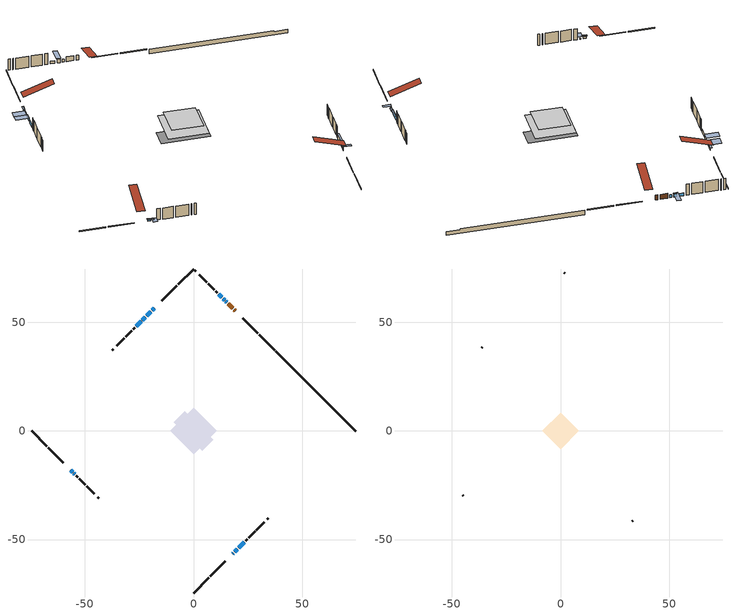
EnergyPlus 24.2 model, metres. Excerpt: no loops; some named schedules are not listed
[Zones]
conditioned space
 floor outside (Floor1 construction): -3.42,0 0,3.42 3.42,0 0,-3.42 z0.5
 floor adiabatic (AdiabaticFloorConstruction): -10.79,0 0,10.79 10.79,0 0,-10.79 z2.94
 floor foundation (Slab1 construction): -9.16,4.07 -4.07,9.16 9.16,-4.07 4.07,-9.16 z-1.45
 wall outside (RimJoist1 construction): 0,-74.62 7.03,-67.59 / -74.62,0 -67.59,-7.03 / 0,74.62 -7.03,67.59 / 37.32,37.3 30.29,44.33 z0.5:0.8
 wall outside (RimJoist2 construction): 7.69,-66.93 14.56,-60.06 / -66.93,-7.69 -60.06,-14.56 / -7.69,66.93 -14.56,60.06 / 29.63,44.99 22.76,51.86 z0.5:0.8
 wall outside (AdiabaticWallConstruction 1): 19.28,55.34 18.67,55.95 / 18.02,56.6 16.03,58.59 z0.5:2.53
 wall outside (AdiabaticWallConstruction): 18.04,-56.58 18.4,-56.21 z0.5:2.03; -56.58,-18.04 -55.71,-18.9 z0.5:1.32; -18.04,56.58 -19.01,55.61 / 19.06,-55.56 20.14,-54.48 z0.5:1.42; -19.67,54.95 -21.61,53.01 z0.5:1.01; 15.37,59.24 14.97,59.65 / 12.94,61.68 11.7,62.92 / -22.26,52.35 -23.5,51.11 / -24.16,50.46 -26.32,48.3 z0.5:1.72; -55.06,-19.56 -54.73,-19.89 z0.5:0.96; 14.31,60.3 13.59,61.03 z0.5:2.02; 20.79,-53.82 23.38,-51.24 z0.5:2.25
 wall outside (Wall1 construction): 24.04,-50.58 24.86,-49.75 / -54.08,-20.54 -53.25,-21.37 / -26.97,47.64 -27.8,46.82 / 11.04,63.58 10.21,64.41 z0.5:5.38
 wall outside (Wall2 construction): 25.52,-49.1 28.36,-46.26 / -52.59,-22.03 -49.75,-24.87 / -28.46,46.16 -31.3,43.32 / 9.55,65.06 6.71,67.9 z0.5:5.38
 wall outside (Wall3 construction): 29.02,-45.6 32.48,-42.14 / -49.1,-25.52 -45.63,-28.99 / -31.95,42.66 -35.42,39.2 / 6.06,68.56 2.59,72.02 z0.5:5.38
 wall outside (Wall5 construction): 33.95,-40.67 34.42,-40.2 / -44.16,-30.45 -43.69,-30.92 / -36.89,37.73 -37.36,37.26 / 1.13,73.49 0.66,73.96 z0.5:5.38
 wall foundation (FoundationWall1 construction): 37.98,36.64,-1.45 37.98,36.64,0.5 70.95,3.66,0.5 70.95,3.66,0.1 74.62,0,0.1 74.62,0,-1.45
 window (WindowConstruction 7): 18.04,-56.58 18.4,-56.22 z0.5:2.02
 window (WindowConstruction 4): -56.58,-18.04 -55.71,-18.9 z0.5:1.31
 window (WindowConstruction 5): -18.04,56.58 -19.01,55.61 z0.5:1.41
 window (WindowConstruction 6): 19.06,-55.56 20.14,-54.48 z0.5:1.41
 window (WindowConstruction 10): -19.67,54.95 -21.61,53.01 z0.5:1.01
 window (WindowConstruction 11): 15.37,59.24 14.97,59.65 z0.5:1.72
 window (WindowConstruction 8): -55.06,-19.56 -54.73,-19.88 z0.5:0.96
 window (WindowConstruction 9): 14.31,60.31 13.59,61.03 z0.5:2.02
 window (WindowConstruction): 12.94,61.68 11.7,62.92 z0.5:1.72
 window (WindowConstruction 1): -22.26,52.35 -23.5,51.11 z0.5:1.72
 window (WindowConstruction 2): -24.16,50.46 -26.32,48.3 z0.5:1.72
 window (WindowConstruction 3): 20.79,-53.82 23.38,-51.24 z0.5:2.25
 door (Door): 19.28,55.34 18.67,55.95 z0.5:2.53
 door (Door 1): 18.01,56.6 16.03,58.59 z0.5:2.53
 ceiling adiabatic (AdiabaticFloorConstruction): 0,-10.79 10.79,0 0,10.79 -10.79,0 z2.94
attic - vented
 floor to conditioned space (Floor2 construction Reversed): -8.45,0 0,8.45 8.45,0 0,-8.45 z5.38
 wall outside (Wall4 construction): 33.14,-41.48 33.29,-41.33 / -44.97,-29.64 -44.82,-29.8 / -36.08,38.54 -36.23,38.39 / 1.94,72.68 1.78,72.83 z0.5:5.38
 roof outside (Roof1 construction): 17.38,-57.23,5.38 9.16,-49.01,9.26 6.99,-51.17,9.26 15.22,-59.4,5.38; -57.23,-17.38,5.38 -49.01,-9.16,9.26 -51.17,-6.99,9.26 -59.4,-15.22,5.38; -17.38,57.23,5.38 -9.16,49.01,9.26 -6.99,51.17,9.26 -15.22,59.4,5.38; 19.94,54.68,5.38 11.71,46.45,9.26 13.88,44.29,9.26 22.1,52.51,5.38
shading: 18.61,-56 17.83,-56.79 19.99,-58.94 20.77,-58.16 z2.32; -55.5,-19.12 -56.79,-17.83 -57.22,-18.26 -55.93,-19.55 z1.61; -19.22,55.39 -17.83,56.79 -18.26,57.22 -19.65,55.83 z1.71; 20.35,-54.27 18.85,-55.77 19.28,-56.2 20.78,-54.7 z1.71; -21.82,52.8 -19.46,55.16 -22.91,58.61 -25.27,56.25 z1.31; -54.3,-20.32 -55.49,-19.13 -57.21,-20.86 -56.03,-22.04 z1.57; 13.38,61.24 14.52,60.09 18.08,63.65 16.94,64.79 z2.32; -23.71,50.9 -22.05,52.56 -25.61,56.12 -27.27,54.46 z2.02; 23.59,-51.03 20.58,-54.04 21.01,-54.47 24.02,-51.46 z2.55
[Building]
Building 1: Terrain=Suburbs
[Site:Location]
Summerland CS_BC: Latitude {deg}=49.56; Longitude {deg}=-119.65; Time Zone {hr}=-8; Elevation {m}=454; Keep Site Location Information=Yes
[Site:GroundTemperature:Shallow]
5.06956, 3.19416, 3.04397, 3.93394, 7.50669, 11.0628, 14.1458, 16.0987, 16.2646, 14.6762, 11.6719, 8.22487
[Site:WaterMainsTemperature]
Calculation Method=Schedule; Temperature Schedule=mains temperature schedule
[Material] Roughness=Rough; Thermal Absorptance=0.9
Name | Thickness {m} | Conductivity {W/m-K} | Density {kg/m3} | Specific Heat {J/kg-K} | Solar Absorptance | Visible Absorptance
asphalt or fiberglass shingles | 0.00635 | 0.162714 | 1121.4 | 1465.45 | 0.4 | 0.4
ceiling loosefill ins | 0.0846667 | 0.0480833 | 16.02 | 1046.75 | 0.7 | 0.7
ceiling stud and cavity | 0.1397 | 0.102239 | 65.682 | 1177.47 | 0.7 | 0.7
concrete 4.0 in. | 0.1016 | 1.803125 | 2242.8 | 837.4 | 0.7 | 0.7
concrete 8.0 in. | 0.2032 | 1.803125 | 2242.8 | 837.4 | 0.7 | 0.7
door material | 0.04445 | 0.0451087 | 512.64 | 1214.23 | 0.7 | 0.7
door material 1 | 0.04445 | 0.188738 | 512.64 | 1214.23 | 0.7 | 0.7
floor covering | 0.0127 | 0.0433444 | 54.468 | 1339.84 | 0.6 | 0.6
floor rigid ins | 0.051816 | 0.029427 | 32.04 | 1214.23 | 0.7 | 0.7
floor rigid ins 1; wall rigid ins | 0.512978 | 0.029427 | 32.04 | 1214.23 | 0.7 | 0.7
floor stud and cavity | 0.1397 | 0.102082 | 92.3553 | 1139.71 | 0.7 | 0.7
floor stud and cavity 1 | 0.1397 | 1.75129 | 37.0049 | 1207.88 | 0.7 | 0.7
furniture material conditioned space 1 | 0.1524 | 0.115458 | 640.8 | 1214.23 | 0.6 | 0.6
gypsum board | 0.0127 | 0.160291 | 801 | 837.4 | 0.6 | 0.6
osb sheathing 0.5 in. | 0.0127 | 0.115458 | 512.64 | 1214.23 | 0.7 | 0.7
osb sheathing 0.75 in. | 0.01905 | 0.115458 | 512.64 | 1214.23 | 0.7 | 0.7
osb sheathing 2.0 in. | 0.0508 | 0.115458 | 512.64 | 1214.23 | 0.7 | 0.7
rim joist stud and cavity | 0.0508 | 0.0451784 | 125.044 | 1163.47 | 0.6 | 0.6
rim joist stud and cavity 1 | 0.0508 | 0.0290657 | 125.044 | 1163.47 | 0.6 | 0.6
wall stud and cavity | 0.1397 | 0.10224 | 139.0536 | 1170.24 | 0.7 | 0.7
wall stud and cavity 1 | 0.1397 | 0.100049 | 139.0536 | 1170.24 | 0.7 | 0.7
wall stud and cavity 2 | 0.1397 | 0.100175 | 139.0536 | 1170.24 | 0.7 | 0.7
wall stud and cavity 3 | 0.0889 | 6.9971 | 50.32683 | 1063.81 | 0.6 | 0.6
wall stud and cavity 4 | 0.1397 | 0.0890992 | 139.0536 | 1170.24 | 0.7 | 0.7
wall stud and cavity 5 | 0.0889 | 0.380278 | 52.3479 | 1209.89 | 0.7 | 0.7
wall stud and cavity 6 | 0.0889 | 0.391764 | 83.0341 | 1211.67 | 0.7 | 0.7
wood siding | 0.0254 | 0.102417 | 544.68 | 1172.36 | 0.4 | 0.4
wood siding 1 | 0.00254 | 0.102417 | 544.68 | 1172.36 | 0.4 | 0.4
wood siding 2; wood siding 3; wood siding 4 | 0.0254 | 0.102417 | 544.68 | 1172.36 | 0.7 | 0.7
[WindowMaterial:SimpleGlazingSystem]
Name | U-Factor {W/m2-K} | Solar Heat Gain Coefficient
WindowMaterial | 3.54364 | 0.71
WindowMaterial 1 | 4.21762 | 0.68
WindowMaterial 2 | 2.906 | 0.68
WindowMaterial 3 | 3.8741 | 0.68
WindowMaterial 4 | 3.76224 | 0.69
WindowMaterial 5 | 4.04671 | 0.67
WindowMaterial 6 | 2.98152 | 0.61
WindowMaterial 7 | 3.03773 | 0.52
WindowMaterial 8 | 5.181175 | 0.63
[Construction]
AdiabaticFloorConstruction: floor stud and cavity 1, floor rigid ins 1, osb sheathing 0.75 in., floor covering
AdiabaticWallConstruction: wood siding 3, wall rigid ins, wall stud and cavity 5, gypsum board
AdiabaticWallConstruction 1: wood siding 4, wall rigid ins, wall stud and cavity 5, gypsum board
Door: door material
Door 1: door material 1
Floor1 construction: floor stud and cavity, floor rigid ins, osb sheathing 0.75 in., floor covering
Floor2 construction Reversed: gypsum board, ceiling stud and cavity, ceiling loosefill ins
FoundationWall1 construction: concrete 8.0 in.
furniture construction conditioned space 1: furniture material conditioned space 1
PartitionWallConstruction: gypsum board, wall stud and cavity 6, gypsum board
RimJoist1 construction: wood siding 2, osb sheathing 2.0 in., rim joist stud and cavity
RimJoist2 construction: wood siding 2, osb sheathing 2.0 in., rim joist stud and cavity 1
Roof1 construction: asphalt or fiberglass shingles
Slab1 construction: concrete 4.0 in.
Wall1 construction: wood siding, osb sheathing 0.5 in., wall stud and cavity, gypsum board
Wall2 construction: wood siding, osb sheathing 0.5 in., wall stud and cavity 1, gypsum board
Wall3 construction: wood siding, osb sheathing 0.5 in., wall stud and cavity 2, gypsum board
Wall4 construction: wood siding 1, wall stud and cavity 3
Wall5 construction: wood siding, osb sheathing 0.5 in., wall stud and cavity 4, gypsum board
WindowConstruction; WindowConstruction 1: WindowMaterial
WindowConstruction 10; WindowConstruction 11: WindowMaterial 8
WindowConstruction 2: WindowMaterial 1
WindowConstruction 3: WindowMaterial 2
WindowConstruction 4: WindowMaterial 3
WindowConstruction 5: WindowMaterial 4
WindowConstruction 6: WindowMaterial 5
WindowConstruction 7; WindowConstruction 9: WindowMaterial 6
WindowConstruction 8: WindowMaterial 7
[Zone] Multiplier=1; Part of Total Floor Area=Yes
Name | Volume {m3}
attic - vented | 89.8431
conditioned space | 802.6
[Space]
Name | Zone | Volume {m3}
attic - vented 1 | attic - vented | 89.8431
conditioned space 1 | conditioned space | 802.6
[ZoneInfiltration:EffectiveLeakageArea]
infil attic - vented 1: Zone or Space=attic - vented 1; Schedule=Always On Discrete; Effective Air Leakage Area {cm2}=6849.6; Stack Coefficient=0.00060882; Wind Coefficient=1.66711e-05
[ZoneMixing]
whole house fan mix: Zone or Space=attic - vented; Schedule=Always On Continuous; Design Flow Rate Calculation Method=Flow/Zone; Design Flow Rate {m3/s}=0; Source Zone or Space=conditioned space
[SurfaceProperty:ExposedFoundationPerimeter]
Slab1: Exposed Perimeter Calculation Method=TotalExposedPerimeter; Total Exposed Perimeter {m}=51.817
[InternalMass] Zone or ZoneList=conditioned space; Space or SpaceList=conditioned space 1
Name | Construction | Surface Area {m2}
furniture mass conditioned space 1 | furniture construction conditioned space 1 | 156.328
partition wall mass | PartitionWallConstruction | 390.82
[Lights]
interior lighting: Zone or ZoneList or Space or SpaceList=conditioned space 1; Schedule=interior lighting schedule; Design Level Calculation Method=LightingLevel; Lighting Level {W}=343.2; Return Air Fraction=0; Fraction Radiant=0.6; Fraction Visible=0.2; Fraction Replaceable=1
[People]
occupants: Zone or ZoneList or Space or SpaceList=conditioned space 1; Number of People Schedule=occupants schedule; Number of People Calculation Method=People; Number of People=3; Fraction Radiant=0.314171; Sensible Heat Fraction=0.56303; Activity Level Schedule=occupants activity schedule; Carbon Dioxide Generation Rate {m3/s-W}=0; Enable ASHRAE 55 Comfort Warnings=No; Mean Radiant Temperature Calculation Type=EnclosureAveraged
[ElectricEquipment] Zone or ZoneList or Space or SpaceList=conditioned space 1; Design Level Calculation Method=EquipmentLevel
Name | Schedule | Design Level {W} | Fraction Latent | Fraction Radiant | Fraction Lost
clothes dryer | clothes dryer schedule | 140.772 | 0.015 | 0.081 | 0.85
clothes washer | clothes washer schedule | 32.1985 | 0.03 | 0.162 | 0.7
cooking range | cooking range schedule | 215.147 | 0.08 | 0.432 | 0.2
dishwasher | dishwasher schedule | 66.8632 | 0.3 | 0.18 | 0.4
fridge | fridge schedule | 72.9452 | 0 | 0.6 | 0
mech vent bath fan 0 | mech vent bath fan 0 schedule | 50.2 | 0 | 0 | 1
mech vent bath fan 1 | mech vent bath fan 1 schedule | 50.2 | 0 | 0 | 1
mech vent house fan | mech vent house fan schedule | 0 | 0 | 0 | 1
mech vent house fan cfis | mech vent house fan cfis schedule | 0 | 0 | 0 | 0
misc plug loads | misc plug loads schedule | 494.7 | 0.045 | 0.513 | 0.1
whole house fan | Always On Discrete | 0 | 0 | 0 | 1
[OtherEquipment] Zone or ZoneList or Space or SpaceList=conditioned space 1; Design Level Calculation Method=EquipmentLevel
Name | Fuel Type | Schedule | Design Level {W} | Fraction Latent | Fraction Radiant | Fraction Lost
clothes dryer 1 | Electricity | clothes dryer schedule | 0 | 0.015 | 0.081 | 0.85
cooking range 1 | Electricity | cooking range schedule | 0 | 0.08 | 0.432 | 0.2
general water use latent | None | general water use schedule | 62.594 | 1 | 0 | 0
general water use sensible | None | general water use schedule | -61.6891 | 0 | 0.6 | 0
mech vent house fan latent load | None | Always On Discrete | 0 | 1 | 0 | 0
mech vent house fan sensible load | None | Always On Discrete | 0 | 0 | 0 | 0
water heater energy adjustment1 | NaturalGas | Always On Discrete | 0.01 | 0 | 0 | 1
[ZoneInfiltration:DesignFlowRate] Zone or ZoneList or Space or SpaceList=conditioned space 1; Schedule=Always On Discrete; Design Flow Rate Calculation Method=Flow/Zone; Design Flow Rate {m3/s}=0
infil flow; natural vent flow; whole house fan flow
[Foundation:Kiva]
Foundation Kiva 1: Initial Indoor Air Temperature {C}=18; Wall Height Above Grade {m}=0.499994; Wall Depth Below Slab {m}=0.2032
[Foundation:Kiva:Settings]
Soil Conductivity {W/m-K}=0.849921; Soil Density {kg/m3}=1842.3; Soil Specific Heat {J/kg-K}=418.7; Ground Solar Absorptivity=0.9; Ground Thermal Absorptivity=0.9; Ground Surface Roughness {m}=0.03; Far-Field Width {m}=40; Deep-Ground Boundary Condition=ZeroFlux; Deep-Ground Depth {m}=40; Minimum Cell Dimension {m}=0.2; Maximum Cell Growth Coefficient=3; Simulation Timestep=Timestep
[Exterior:Lights]
exterior lighting: Schedule=exterior lighting schedule; Design Level {W}=75.6
[Schedule:Constant]
Name | Hourly Value
Always On Continuous; mech vent house fan schedule; mech vent house fan cfis schedule; Always On Discrete | 1
occupants activity schedule | 117.228
fridge schedule | 0
[Schedule:Week:Daily]
interior lighting schedule Week Rule - Jan1-Jan27: interior lighting schedule day, interior lighting schedule day, interior lighting schedule day, interior lighting schedule day, interior lighting schedule day, interior lighting schedule day, interior lighting schedule day, interior lighting schedule default day, interior lighting schedule default day, interior lighting schedule default day, interior lighting schedule default day, interior lighting schedule default day
interior lighting schedule Week Rule - Jan28-Feb3: interior lighting schedule day, interior lighting schedule day, interior lighting schedule day, interior lighting schedule day, interior lighting schedule day 1, interior lighting schedule day 1, interior lighting schedule day 1, interior lighting schedule default day, interior lighting schedule default day, interior lighting schedule default day, interior lighting schedule default day, interior lighting schedule default day
interior lighting schedule Week Rule - Feb4-Feb24: interior lighting schedule day 1, interior lighting schedule day 1, interior lighting schedule day 1, interior lighting schedule day 1, interior lighting schedule day 1, interior lighting schedule day 1, interior lighting schedule day 1, interior lighting schedule default day, interior lighting schedule default day, interior lighting schedule default day, interior lighting schedule default day, interior lighting schedule default day
interior lighting schedule Week Rule - Feb25-Mar3: interior lighting schedule day 1, interior lighting schedule day 1, interior lighting schedule day 1, interior lighting schedule day 1, interior lighting schedule day 2, interior lighting schedule day 2, interior lighting schedule day 2, interior lighting schedule default day, interior lighting schedule default day, interior lighting schedule default day, interior lighting schedule default day, interior lighting schedule default day
interior lighting schedule Week Rule - Mar4-Mar31: interior lighting schedule day 2, interior lighting schedule day 2, interior lighting schedule day 2, interior lighting schedule day 2, interior lighting schedule day 2, interior lighting schedule day 2, interior lighting schedule day 2, interior lighting schedule default day, interior lighting schedule default day, interior lighting schedule default day, interior lighting schedule default day, interior lighting schedule default day
interior lighting schedule Week Rule - Apr1-Apr28: interior lighting schedule day 3, interior lighting schedule day 3, interior lighting schedule day 3, interior lighting schedule day 3, interior lighting schedule day 3, interior lighting schedule day 3, interior lighting schedule day 3, interior lighting schedule default day, interior lighting schedule default day, interior lighting schedule default day, interior lighting schedule default day, interior lighting schedule default day
interior lighting schedule Week Rule - Apr29-May5: interior lighting schedule day 3, interior lighting schedule day 3, interior lighting schedule day 4, interior lighting schedule day 4, interior lighting schedule day 4, interior lighting schedule day 4, interior lighting schedule day 4, interior lighting schedule default day, interior lighting schedule default day, interior lighting schedule default day, interior lighting schedule default day, interior lighting schedule default day
interior lighting schedule Week Rule - May6-May26: interior lighting schedule day 4, interior lighting schedule day 4, interior lighting schedule day 4, interior lighting schedule day 4, interior lighting schedule day 4, interior lighting schedule day 4, interior lighting schedule day 4, interior lighting schedule default day, interior lighting schedule default day, interior lighting schedule default day, interior lighting schedule default day, interior lighting schedule default day
interior lighting schedule Week Rule - May27-Jun2: interior lighting schedule day 4, interior lighting schedule day 4, interior lighting schedule day 4, interior lighting schedule day 4, interior lighting schedule day 4, interior lighting schedule day 5, interior lighting schedule day 5, interior lighting schedule default day, interior lighting schedule default day, interior lighting schedule default day, interior lighting schedule default day, interior lighting schedule default day
interior lighting schedule Week Rule - Jun3-Jun30: interior lighting schedule day 5, interior lighting schedule day 5, interior lighting schedule day 5, interior lighting schedule day 5, interior lighting schedule day 5, interior lighting schedule day 5, interior lighting schedule day 5, interior lighting schedule default day, interior lighting schedule default day, interior lighting schedule default day, interior lighting schedule default day, interior lighting schedule default day
interior lighting schedule Week Rule - Jul1-Jul28: interior lighting schedule day 6, interior lighting schedule day 6, interior lighting schedule day 6, interior lighting schedule day 6, interior lighting schedule day 6, interior lighting schedule day 6, interior lighting schedule day 6, interior lighting schedule default day, interior lighting schedule default day, interior lighting schedule default day, interior lighting schedule default day, interior lighting schedule default day
interior lighting schedule Week Rule - Jul29-Aug4: interior lighting schedule day 6, interior lighting schedule day 6, interior lighting schedule day 6, interior lighting schedule day 7, interior lighting schedule day 7, interior lighting schedule day 7, interior lighting schedule day 7, interior lighting schedule default day, interior lighting schedule default day, interior lighting schedule default day, interior lighting schedule default day, interior lighting schedule default day
interior lighting schedule Week Rule - Aug5-Aug25: interior lighting schedule day 7, interior lighting schedule day 7, interior lighting schedule day 7, interior lighting schedule day 7, interior lighting schedule day 7, interior lighting schedule day 7, interior lighting schedule day 7, interior lighting schedule default day, interior lighting schedule default day, interior lighting schedule default day, interior lighting schedule default day, interior lighting schedule default day
interior lighting schedule Week Rule - Aug26-Sep1: interior lighting schedule day 7, interior lighting schedule day 7, interior lighting schedule day 7, interior lighting schedule day 7, interior lighting schedule day 7, interior lighting schedule day 7, interior lighting schedule day 8, interior lighting schedule default day, interior lighting schedule default day, interior lighting schedule default day, interior lighting schedule default day, interior lighting schedule default day
interior lighting schedule Week Rule - Sep2-Sep29: interior lighting schedule day 8, interior lighting schedule day 8, interior lighting schedule day 8, interior lighting schedule day 8, interior lighting schedule day 8, interior lighting schedule day 8, interior lighting schedule day 8, interior lighting schedule default day, interior lighting schedule default day, interior lighting schedule default day, interior lighting schedule default day, interior lighting schedule default day
interior lighting schedule Week Rule - Sep30-Oct6: interior lighting schedule day 8, interior lighting schedule day 9, interior lighting schedule day 9, interior lighting schedule day 9, interior lighting schedule day 9, interior lighting schedule day 9, interior lighting schedule day 9, interior lighting schedule default day, interior lighting schedule default day, interior lighting schedule default day, interior lighting schedule default day, interior lighting schedule default day
interior lighting schedule Week Rule - Oct7-Oct27: interior lighting schedule day 9, interior lighting schedule day 9, interior lighting schedule day 9, interior lighting schedule day 9, interior lighting schedule day 9, interior lighting schedule day 9, interior lighting schedule day 9, interior lighting schedule default day, interior lighting schedule default day, interior lighting schedule default day, interior lighting schedule default day, interior lighting schedule default day
interior lighting schedule Week Rule - Oct28-Nov3: interior lighting schedule day 9, interior lighting schedule day 9, interior lighting schedule day 9, interior lighting schedule day 9, interior lighting schedule day 10, interior lighting schedule day 10, interior lighting schedule day 10, interior lighting schedule default day, interior lighting schedule default day, interior lighting schedule default day, interior lighting schedule default day, interior lighting schedule default day
interior lighting schedule Week Rule - Nov4-Nov24: interior lighting schedule day 10, interior lighting schedule day 10, interior lighting schedule day 10, interior lighting schedule day 10, interior lighting schedule day 10, interior lighting schedule day 10, interior lighting schedule day 10, interior lighting schedule default day, interior lighting schedule default day, interior lighting schedule default day, interior lighting schedule default day, interior lighting schedule default day
interior lighting schedule Week Rule - Nov25-Dec1: interior lighting schedule day 10, interior lighting schedule day 10, interior lighting schedule day 10, interior lighting schedule day 10, interior lighting schedule day 10, interior lighting schedule day 10, interior lighting schedule day 11, interior lighting schedule default day, interior lighting schedule default day, interior lighting schedule default day, interior lighting schedule default day, interior lighting schedule default day
interior lighting schedule Week Rule - Dec2-Dec31: interior lighting schedule day 11, interior lighting schedule day 11, interior lighting schedule day 11, interior lighting schedule day 11, interior lighting schedule day 11, interior lighting schedule day 11, interior lighting schedule day 11, interior lighting schedule default day, interior lighting schedule default day, interior lighting schedule default day, interior lighting schedule default day, interior lighting schedule default day
occupants schedule Week Rule - Jan1-Dec31: occupants schedule day, occupants schedule day, occupants schedule day, occupants schedule day, occupants schedule day, occupants schedule day, occupants schedule day, occupants schedule default day, occupants schedule default day, occupants schedule default day, occupants schedule default day, occupants schedule default day
clothes dryer schedule Week Rule - Jan1-Dec31: clothes dryer schedule day, clothes dryer schedule day, clothes dryer schedule day, clothes dryer schedule day, clothes dryer schedule day, clothes dryer schedule day, clothes dryer schedule day, clothes dryer schedule default day, clothes dryer schedule default day, clothes dryer schedule default day, clothes dryer schedule default day, clothes dryer schedule default day
clothes washer schedule Week Rule - Jan1-Dec31: clothes washer schedule day, clothes washer schedule day, clothes washer schedule day, clothes washer schedule day, clothes washer schedule day, clothes washer schedule day, clothes washer schedule day, clothes washer schedule default day, clothes washer schedule default day, clothes washer schedule default day, clothes washer schedule default day, clothes washer schedule default day
cooking range schedule Week Rule - Jan1-Dec31: cooking range schedule day, cooking range schedule day, cooking range schedule day, cooking range schedule day, cooking range schedule day, cooking range schedule day, cooking range schedule day, cooking range schedule default day, cooking range schedule default day, cooking range schedule default day, cooking range schedule default day, cooking range schedule default day
dishwasher schedule Week Rule - Jan1-Dec31: dishwasher schedule day, dishwasher schedule day, dishwasher schedule day, dishwasher schedule day, dishwasher schedule day, dishwasher schedule day, dishwasher schedule day, dishwasher schedule default day, dishwasher schedule default day, dishwasher schedule default day, dishwasher schedule default day, dishwasher schedule default day
mech vent bath fan 0 schedule Week Rule - Jan1-Dec31: mech vent bath fan 0 schedule day, mech vent bath fan 0 schedule day, mech vent bath fan 0 schedule day, mech vent bath fan 0 schedule day, mech vent bath fan 0 schedule day, mech vent bath fan 0 schedule day, mech vent bath fan 0 schedule day, mech vent bath fan 0 schedule default day, mech vent bath fan 0 schedule default day, mech vent bath fan 0 schedule default day, mech vent bath fan 0 schedule default day, mech vent bath fan 0 schedule default day
mech vent bath fan 1 schedule Week Rule - Jan1-Dec31: mech vent bath fan 1 schedule day, mech vent bath fan 1 schedule day, mech vent bath fan 1 schedule day, mech vent bath fan 1 schedule day, mech vent bath fan 1 schedule day, mech vent bath fan 1 schedule day, mech vent bath fan 1 schedule day, mech vent bath fan 1 schedule default day, mech vent bath fan 1 schedule default day, mech vent bath fan 1 schedule default day, mech vent bath fan 1 schedule default day, mech vent bath fan 1 schedule default day
misc plug loads schedule Week Rule - Jan1-Dec31: misc plug loads schedule day, misc plug loads schedule day, misc plug loads schedule day, misc plug loads schedule day, misc plug loads schedule day, misc plug loads schedule day, misc plug loads schedule day, misc plug loads schedule default day, misc plug loads schedule default day, misc plug loads schedule default day, misc plug loads schedule default day, misc plug loads schedule default day
general water use schedule Week Rule - Jan1-Dec31: general water use schedule day, general water use schedule day, general water use schedule day, general water use schedule day, general water use schedule day, general water use schedule day, general water use schedule day, general water use schedule default day, general water use schedule default day, general water use schedule default day, general water use schedule default day, general water use schedule default day
exterior lighting schedule Week Rule - Jan1-Jan27: exterior lighting schedule day, exterior lighting schedule day, exterior lighting schedule day, exterior lighting schedule day, exterior lighting schedule day, exterior lighting schedule day, exterior lighting schedule day, exterior lighting schedule default day, exterior lighting schedule default day, exterior lighting schedule default day, exterior lighting schedule default day, exterior lighting schedule default day
exterior lighting schedule Week Rule - Jan28-Feb3: exterior lighting schedule day, exterior lighting schedule day, exterior lighting schedule day, exterior lighting schedule day, exterior lighting schedule day 1, exterior lighting schedule day 1, exterior lighting schedule day 1, exterior lighting schedule default day, exterior lighting schedule default day, exterior lighting schedule default day, exterior lighting schedule default day, exterior lighting schedule default day
exterior lighting schedule Week Rule - Feb4-Feb24: exterior lighting schedule day 1, exterior lighting schedule day 1, exterior lighting schedule day 1, exterior lighting schedule day 1, exterior lighting schedule day 1, exterior lighting schedule day 1, exterior lighting schedule day 1, exterior lighting schedule default day, exterior lighting schedule default day, exterior lighting schedule default day, exterior lighting schedule default day, exterior lighting schedule default day
exterior lighting schedule Week Rule - Feb25-Mar3: exterior lighting schedule day 1, exterior lighting schedule day 1, exterior lighting schedule day 1, exterior lighting schedule day 1, exterior lighting schedule day 2, exterior lighting schedule day 2, exterior lighting schedule day 2, exterior lighting schedule default day, exterior lighting schedule default day, exterior lighting schedule default day, exterior lighting schedule default day, exterior lighting schedule default day
exterior lighting schedule Week Rule - Mar4-Mar31: exterior lighting schedule day 2, exterior lighting schedule day 2, exterior lighting schedule day 2, exterior lighting schedule day 2, exterior lighting schedule day 2, exterior lighting schedule day 2, exterior lighting schedule day 2, exterior lighting schedule default day, exterior lighting schedule default day, exterior lighting schedule default day, exterior lighting schedule default day, exterior lighting schedule default day
exterior lighting schedule Week Rule - Apr1-Apr28: exterior lighting schedule day 3, exterior lighting schedule day 3, exterior lighting schedule day 3, exterior lighting schedule day 3, exterior lighting schedule day 3, exterior lighting schedule day 3, exterior lighting schedule day 3, exterior lighting schedule default day, exterior lighting schedule default day, exterior lighting schedule default day, exterior lighting schedule default day, exterior lighting schedule default day
exterior lighting schedule Week Rule - Apr29-May5: exterior lighting schedule day 3, exterior lighting schedule day 3, exterior lighting schedule day 4, exterior lighting schedule day 4, exterior lighting schedule day 4, exterior lighting schedule day 4, exterior lighting schedule day 4, exterior lighting schedule default day, exterior lighting schedule default day, exterior lighting schedule default day, exterior lighting schedule default day, exterior lighting schedule default day
exterior lighting schedule Week Rule - May6-May26: exterior lighting schedule day 4, exterior lighting schedule day 4, exterior lighting schedule day 4, exterior lighting schedule day 4, exterior lighting schedule day 4, exterior lighting schedule day 4, exterior lighting schedule day 4, exterior lighting schedule default day, exterior lighting schedule default day, exterior lighting schedule default day, exterior lighting schedule default day, exterior lighting schedule default day
exterior lighting schedule Week Rule - May27-Jun2: exterior lighting schedule day 4, exterior lighting schedule day 4, exterior lighting schedule day 4, exterior lighting schedule day 4, exterior lighting schedule day 4, exterior lighting schedule day 5, exterior lighting schedule day 5, exterior lighting schedule default day, exterior lighting schedule default day, exterior lighting schedule default day, exterior lighting schedule default day, exterior lighting schedule default day
exterior lighting schedule Week Rule - Jun3-Jun30: exterior lighting schedule day 5, exterior lighting schedule day 5, exterior lighting schedule day 5, exterior lighting schedule day 5, exterior lighting schedule day 5, exterior lighting schedule day 5, exterior lighting schedule day 5, exterior lighting schedule default day, exterior lighting schedule default day, exterior lighting schedule default day, exterior lighting schedule default day, exterior lighting schedule default day
exterior lighting schedule Week Rule - Jul1-Jul28: exterior lighting schedule day 6, exterior lighting schedule day 6, exterior lighting schedule day 6, exterior lighting schedule day 6, exterior lighting schedule day 6, exterior lighting schedule day 6, exterior lighting schedule day 6, exterior lighting schedule default day, exterior lighting schedule default day, exterior lighting schedule default day, exterior lighting schedule default day, exterior lighting schedule default day
exterior lighting schedule Week Rule - Jul29-Aug4: exterior lighting schedule day 6, exterior lighting schedule day 6, exterior lighting schedule day 6, exterior lighting schedule day 7, exterior lighting schedule day 7, exterior lighting schedule day 7, exterior lighting schedule day 7, exterior lighting schedule default day, exterior lighting schedule default day, exterior lighting schedule default day, exterior lighting schedule default day, exterior lighting schedule default day
exterior lighting schedule Week Rule - Aug5-Aug25: exterior lighting schedule day 7, exterior lighting schedule day 7, exterior lighting schedule day 7, exterior lighting schedule day 7, exterior lighting schedule day 7, exterior lighting schedule day 7, exterior lighting schedule day 7, exterior lighting schedule default day, exterior lighting schedule default day, exterior lighting schedule default day, exterior lighting schedule default day, exterior lighting schedule default day
exterior lighting schedule Week Rule - Aug26-Sep1: exterior lighting schedule day 7, exterior lighting schedule day 7, exterior lighting schedule day 7, exterior lighting schedule day 7, exterior lighting schedule day 7, exterior lighting schedule day 7, exterior lighting schedule day 8, exterior lighting schedule default day, exterior lighting schedule default day, exterior lighting schedule default day, exterior lighting schedule default day, exterior lighting schedule default day
exterior lighting schedule Week Rule - Sep2-Sep29: exterior lighting schedule day 8, exterior lighting schedule day 8, exterior lighting schedule day 8, exterior lighting schedule day 8, exterior lighting schedule day 8, exterior lighting schedule day 8, exterior lighting schedule day 8, exterior lighting schedule default day, exterior lighting schedule default day, exterior lighting schedule default day, exterior lighting schedule default day, exterior lighting schedule default day
exterior lighting schedule Week Rule - Sep30-Oct6: exterior lighting schedule day 8, exterior lighting schedule day 9, exterior lighting schedule day 9, exterior lighting schedule day 9, exterior lighting schedule day 9, exterior lighting schedule day 9, exterior lighting schedule day 9, exterior lighting schedule default day, exterior lighting schedule default day, exterior lighting schedule default day, exterior lighting schedule default day, exterior lighting schedule default day
[Schedule:Year]
interior lighting schedule: interior lighting schedule Week Rule - Jan1-Jan27, 1, 1, 1, 27, interior lighting schedule Week Rule - Jan28-Feb3, 1, 28, 2, 3, interior lighting schedule Week Rule - Feb4-Feb24, 2, 4, 2, 24, interior lighting schedule Week Rule - Feb25-Mar3, 2, 25, 3, 3, interior lighting schedule Week Rule - Mar4-Mar31, 3, 4, 3, 31, interior lighting schedule Week Rule - Apr1-Apr28, 4, 1, 4, 28, interior lighting schedule Week Rule - Apr29-May5, 4, 29, 5, 5, interior lighting schedule Week Rule - May6-May26, 5, 6, 5, 26, interior lighting schedule Week Rule - May27-Jun2, 5, 27, 6, 2, interior lighting schedule Week Rule - Jun3-Jun30, 6, 3, 6, 30, interior lighting schedule Week Rule - Jul1-Jul28, 7, 1, 7, 28, interior lighting schedule Week Rule - Jul29-Aug4, 7, 29, 8, 4, interior lighting schedule Week Rule - Aug5-Aug25, 8, 5, 8, 25, interior lighting schedule Week Rule - Aug26-Sep1, 8, 26, 9, 1, interior lighting schedule Week Rule - Sep2-Sep29, 9, 2, 9, 29, interior lighting schedule Week Rule - Sep30-Oct6, 9, 30, 10, 6, interior lighting schedule Week Rule - Oct7-Oct27, 10, 7, 10, 27, interior lighting schedule Week Rule - Oct28-Nov3, 10, 28, 11, 3, interior lighting schedule Week Rule - Nov4-Nov24, 11, 4, 11, 24, interior lighting schedule Week Rule - Nov25-Dec1, 11, 25, 12, 1, interior lighting schedule Week Rule - Dec2-Dec31, 12, 2, 12, 31
occupants schedule: occupants schedule Week Rule - Jan1-Dec31, 1, 1, 12, 31
clothes dryer schedule: clothes dryer schedule Week Rule - Jan1-Dec31, 1, 1, 12, 31
clothes washer schedule: clothes washer schedule Week Rule - Jan1-Dec31, 1, 1, 12, 31
cooking range schedule: cooking range schedule Week Rule - Jan1-Dec31, 1, 1, 12, 31
dishwasher schedule: dishwasher schedule Week Rule - Jan1-Dec31, 1, 1, 12, 31
mech vent bath fan 0 schedule: mech vent bath fan 0 schedule Week Rule - Jan1-Dec31, 1, 1, 12, 31
mech vent bath fan 1 schedule: mech vent bath fan 1 schedule Week Rule - Jan1-Dec31, 1, 1, 12, 31
misc plug loads schedule: misc plug loads schedule Week Rule - Jan1-Dec31, 1, 1, 12, 31
general water use schedule: general water use schedule Week Rule - Jan1-Dec31, 1, 1, 12, 31
exterior lighting schedule: exterior lighting schedule Week Rule - Jan1-Jan27, 1, 1, 1, 27, exterior lighting schedule Week Rule - Jan28-Feb3, 1, 28, 2, 3, exterior lighting schedule Week Rule - Feb4-Feb24, 2, 4, 2, 24, exterior lighting schedule Week Rule - Feb25-Mar3, 2, 25, 3, 3, exterior lighting schedule Week Rule - Mar4-Mar31, 3, 4, 3, 31, exterior lighting schedule Week Rule - Apr1-Apr28, 4, 1, 4, 28, exterior lighting schedule Week Rule - Apr29-May5, 4, 29, 5, 5, exterior lighting schedule Week Rule - May6-May26, 5, 6, 5, 26, exterior lighting schedule Week Rule - May27-Jun2, 5, 27, 6, 2, exterior lighting schedule Week Rule - Jun3-Jun30, 6, 3, 6, 30, exterior lighting schedule Week Rule - Jul1-Jul28, 7, 1, 7, 28, exterior lighting schedule Week Rule - Jul29-Aug4, 7, 29, 8, 4, exterior lighting schedule Week Rule - Aug5-Aug25, 8, 5, 8, 25, exterior lighting schedule Week Rule - Aug26-Sep1, 8, 26, 9, 1, exterior lighting schedule Week Rule - Sep2-Sep29, 9, 2, 9, 29, exterior lighting schedule Week Rule - Sep30-Oct6, 9, 30, 10, 6, exterior lighting schedule Week Rule - Oct7-Oct27, 10, 7, 10, 27, exterior lighting schedule Week Rule - Oct28-Nov3, 10, 28, 11, 3, exterior lighting schedule Week Rule - Nov4-Nov24, 11, 4, 11, 24, exterior lighting schedule Week Rule - Nov25-Dec1, 11, 25, 12, 1, exterior lighting schedule Week Rule - Dec2-Dec31, 12, 2, 12, 31
[Schedule:Compact]
mains temperature schedule: Through: 01/01, For: AllDays, Until: 24:00, 8.8, Through: 01/02, For: AllDays, Until: 24:00, 8.73556, Through: 01/03, For: AllDays, Until: 24:00, 8.67222, Through: 01/04, For: AllDays, Until: 24:00, 8.61, Through: 01/05, For: AllDays, Until: 24:00, 8.54889, Through: 01/06, For: AllDays, Until: 24:00, 8.48944, Through: 01/07, For: AllDays, Until: 24:00, 8.43111, Through: 01/08, For: AllDays, Until: 24:00, 8.37389, Through: 01/09, For: AllDays, Until: 24:00, 8.31778, Through: 01/10, For: AllDays, Until: 24:00, 8.26333, Through: 01/11, For: AllDays, Until: 24:00, 8.21056, Through: 01/12, For: AllDays, Until: 24:00, 8.15889, Through: 01/13, For: AllDays, Until: 24:00, 8.10833, Through: 01/14, For: AllDays, Until: 24:00, 8.05944, Through: 01/15, For: AllDays, Until: 24:00, 8.01167, Through: 01/16, For: AllDays, Until: 24:00, 7.96556, Through: 01/17, For: AllDays, Until: 24:00, 7.92111, Through: 01/18, For: AllDays, Until: 24:00, 7.87778, Through: 01/19, For: AllDays, Until: 24:00, 7.83611, Through: 01/20, For: AllDays, Until: 24:00, 7.79556, Through: 01/21, For: AllDays, Until: 24:00, 7.75722, Through: 01/22, For: AllDays, Until: 24:00, 7.71944, Through: 01/23, For: AllDays, Until: 24:00, 7.68389, Through: 01/24, For: AllDays, Until: 24:00, 7.64944, Through: 01/25, For: AllDays, Until: 24:00, 7.61667, Through: 01/26, For: AllDays, Until: 24:00, 7.58556, Through: 01/27, For: AllDays, Until: 24:00, 7.55611, Through: 01/28, For: AllDays, Until: 24:00, 7.52778, Through: 01/29, For: AllDays, Until: 24:00, 7.50167, Through: 01/30, For: AllDays, Until: 24:00, 7.47667, Through: 01/31, For: AllDays, Until: 24:00, 7.45333, Through: 02/01, For: AllDays, Until: 24:00, 7.43111, Through: 02/02, For: AllDays, Until: 24:00, 7.41111, Through: 02/03, For: AllDays, Until: 24:00, 7.39278, Through: 02/04, For: AllDays, Until: 24:00, 7.37556, Through: 02/05, For: AllDays, Until: 24:00, 7.36, Through: 02/06, For: AllDays, Until: 24:00, 7.34667, Through: 02/07, For: AllDays, Until: 24:00, 7.33444, Through: 02/08, For: AllDays, Until: 24:00, 7.32389, Through: 02/09, For: AllDays, Until: 24:00, 7.315, Through: 02/10, For: AllDays, Until: 24:00, 7.30778, Through: 02/11, For: AllDays, Until: 24:00, 7.30222, Through: 02/12, For: AllDays, Until: 24:00, 7.29833, Through: 02/13, For: AllDays, Until: 24:00, 7.29611, Through: 02/14, For: AllDays, Until: 24:00, 7.29556, Through: 02/15, For: AllDays, Until: 24:00, 7.29611, Through: 02/16, For: AllDays, Until: 24:00, 7.29889, Through: 02/17, For: AllDays, Until: 24:00, 7.30278, Through: 02/18, For: AllDays, Until: 24:00, 7.30889, Through: 02/19, For: AllDays, Until: 24:00, 7.31667, Through: 02/20, For: AllDays, Until: 24:00, 7.32556, Through: 02/21, For: AllDays, Until: 24:00, 7.33611, Through: 02/22, For: AllDays, Until: 24:00, 7.34889, Through: 02/23, For: AllDays, Until: 24:00, 7.36278, Through: 02/24, For: AllDays, Until: 24:00, 7.37833, Through: 02/25, For: AllDays, Until: 24:00, 7.39556, Through: 02/26, For: AllDays, Until: 24:00, 7.41444, Through: 02/27, For: AllDays, Until: 24:00, 7.43444, Through: 02/28, For: AllDays, Until: 24:00, 7.45667, Through: 03/01, For: AllDays, Until: 24:00, 7.48056, Through: 03/02, For: AllDays, Until: 24:00, 7.50556, Through: 03/03, For: AllDays, Until: 24:00, 7.53222, Through: 03/04, For: AllDays, Until: 24:00, 7.56056, Through: 03/05, For: AllDays, Until: 24:00, 7.59056, Through: 03/06, For: AllDays, Until: 24:00, 7.62222, Through: 03/07, For: AllDays, Until: 24:00, 7.655, Through: 03/08, For: AllDays, Until: 24:00, 7.68944, Through: 03/09, For: AllDays, Until: 24:00, 7.72556, Through: 03/10, For: AllDays, Until: 24:00, 7.76333, Through: 03/11, For: AllDays, Until: 24:00, 7.80222, Through: 03/12, For: AllDays, Until: 24:00, 7.84278, Through: 03/13, For: AllDays, Until: 24:00, 7.88444, Through: 03/14, For: AllDays, Until: 24:00, 7.92833, Through: 03/15, For: AllDays, Until: 24:00, 7.97278, Through: 03/16, For: AllDays, Until: 24:00, 8.01944, Through: 03/17, For: AllDays, Until: 24:00, 8.06722, Through: 03/18, For: AllDays, Until: 24:00, 8.11611, Through: 03/19, For: AllDays, Until: 24:00, 8.16667, Through: 03/20, For: AllDays, Until: 24:00, 8.21889, Through: 03/21, For: AllDays, Until: 24:00, 8.27222, Through: 03/22, For: AllDays, Until: 24:00, 8.32667, Through: 03/23, For: AllDays, Until: 24:00, 8.38278, Through: 03/24, For: AllDays, Until: 24:00, 8.44, Through: 03/25, For: AllDays, Until: 24:00, 8.49889, Through: 03/26, For: AllDays, Until: 24:00, 8.55889, Through: 03/27, For: AllDays, Until: 24:00, 8.62, Through: 03/28, For: AllDays, Until: 24:00, 8.68222, Through: 03/29, For: AllDays, Until: 24:00, 8.74611, Through: 03/30, For: AllDays, Until: 24:00, 8.81056, Through: 03/31, For: AllDays, Until: 24:00, 8.87667, Through: 04/01, For: AllDays, Until: 24:00, 8.94389, Through: 04/02, For: AllDays, Until: 24:00, 9.01222, Through: 04/03, For: AllDays, Until: 24:00, 9.08167, Through: 04/04, For: AllDays, Until: 24:00, 9.15222, Through: 04/05, For: AllDays, Until: 24:00, 9.22389, Through: 04/06, For: AllDays, Until: 24:00, 9.29667, Through: 04/07, For: AllDays, Until: 24:00, 9.37056, Through: 04/08, For: AllDays, Until: 24:00, 9.445, Through: 04/09, For: AllDays, Until: 24:00, 9.52111, Through: 04/10, For: AllDays, Until: 24:00, 9.59778, Through: 04/11, For: AllDays, Until: 24:00, 9.67556, Through: 04/12, For: AllDays, Until: 24:00, 9.75389, Through: 04/13, For: AllDays, Until: 24:00, 9.83389, Through: 04/14, For: AllDays, Until: 24:00, 9.91389, Through: 04/15, For: AllDays, Until: 24:00, 9.99556, Through: 04/16, For: AllDays, Until: 24:00, 10.0778, Through: 04/17, For: AllDays, Until: 24:00, 10.1606, Through: 04/18, For: AllDays, Until: 24:00, 10.2444, Through: 04/19, For: AllDays, Until: 24:00, 10.3289, Through: 04/20, For: AllDays, Until: 24:00, 10.4139, Through: 04/21, For: AllDays, Until: 24:00, 10.5, Through: 04/22, For: AllDays, Until: 24:00, 10.5867, Through: 04/23, For: AllDays, Until: 24:00, 10.6739, Through: 04/24, For: AllDays, Until: 24:00, 10.7617, Through: 04/25, For: AllDays, Until: 24:00, 10.8506, Through: 04/26, For: AllDays, Until: 24:00, 10.9394, Through: 04/27, For: AllDays, Until: 24:00, 11.0294, Through: 04/28, For: AllDays, Until: 24:00, 11.1194, Through: 04/29, For: AllDays, Until: 24:00, 11.2106, Through: 04/30, For: AllDays, Until: 24:00, 11.3017, Through: 05/01, For: AllDays, Until: 24:00, 11.3933, Through: 05/02, For: AllDays, Until: 24:00, 11.485, Through: 05/03, For: AllDays, Until: 24:00, 11.5778, Through: 05/04, For: AllDays, Until: 24:00, 11.6706, Through: 05/05, For: AllDays, Until: 24:00, 11.7639, Through: 05/06, For: AllDays, Until: 24:00, 11.8572, Through: 05/07, For: AllDays, Until: 24:00, 11.9511, Through: 05/08, For: AllDays, Until: 24:00, 12.045, Through: 05/09, For: AllDays, Until: 24:00, 12.1394, Through: 05/10, For: AllDays, Until: 24:00, 12.2339, Through: 05/11, For: AllDays, Until: 24:00, 12.3283, Through: 05/12, For: AllDays, Until: 24:00, 12.4233, Through: 05/13, For: AllDays, Until: 24:00, 12.5183, Through: 05/14, For: AllDays, Until: 24:00, 12.6133, Through: 05/15, For: AllDays, Until: 24:00, 12.7083, Through: 05/16, For: AllDays, Until: 24:00, 12.8033, Through: 05/17, For: AllDays, Until: 24:00, 12.8983, Through: 05/18, For: AllDays, Until: 24:00, 12.9939, Through: 05/19, For: AllDays, Until: 24:00, 13.0889, Through: 05/20, For: AllDays, Until: 24:00, 13.1839, Through: 05/21, For: AllDays, Until: 24:00, 13.2783, Through: 05/22, For: AllDays, Until: 24:00, 13.3733, Through: 05/23, For: AllDays, Until: 24:00, 13.4678, Through: 05/24, For: AllDays, Until: 24:00, 13.5622, Through: 05/25, For: AllDays, Until: 24:00, 13.6561, Through: 05/26, For: AllDays, Until: 24:00, 13.75, Through: 05/27, For: AllDays, Until: 24:00, 13.8439, Through: 05/28, For: AllDays, Until: 24:00, 13.9372, Through: 05/29, For: AllDays, Until: 24:00, 14.03, Through: 05/30, For: AllDays, Until: 24:00, 14.1228, Through: 05/31, For: AllDays, Until: 24:00, 14.215, Through: 06/01, For: AllDays, Until: 24:00, 14.3067, Through: 06/02, For: AllDays, Until: 24:00, 14.3983, Through: 06/03, For: AllDays, Until: 24:00, 14.4889, Through: 06/04, For: AllDays, Until: 24:00, 14.5794, Through: 06/05, For: AllDays, Until: 24:00, 14.6694, Through: 06/06, For: AllDays, Until: 24:00, 14.7589, Through: 06/07, For: AllDays, Until: 24:00, 14.8478, Through: 06/08, For: AllDays, Until: 24:00, 14.9356, Through: 06/09, For: AllDays, Until: 24:00, 15.0233, Through: 06/10, For: AllDays, Until: 24:00, 15.1106, Through: 06/11, For: AllDays, Until: 24:00, 15.1967, Through: 06/12, For: AllDays, Until: 24:00, 15.2822, Through: 06/13, For: AllDays, Until: 24:00, 15.3667, Through: 06/14, For: AllDays, Until: 24:00, 15.4511, Through: 06/15, For: AllDays, Until: 24:00, 15.5344, Through: 06/16, For: AllDays, Until: 24:00, 15.6167, Through: 06/17, For: AllDays, Until: 24:00, 15.6983, Through: 06/18, For: AllDays, Until: 24:00, 15.7789, Through: 06/19, For: AllDays, Until: 24:00, 15.8589, Through: 06/20, For: AllDays, Until: 24:00, 15.9378, Through: 06/21, For: AllDays, Until: 24:00, 16.0161, Through: 06/22, For: AllDays, Until: 24:00, 16.0933, Through: 06/23, For: AllDays, Until: 24:00, 16.1694, Through: 06/24, For: AllDays, Until: 24:00, 16.2444, Through: 06/25, For: AllDays, Until: 24:00, 16.3189, Through: 06/26, For: AllDays, Until: 24:00, 16.3922, Through: 06/27, For: AllDays, Until: 24:00, 16.4639, Through: 06/28, For: AllDays, Until: 24:00, 16.535, Through: 06/29, For: AllDays, Until: 24:00, 16.605, Through: 06/30, For: AllDays, Until: 24:00, 16.6739, Through: 07/01, For: AllDays, Until: 24:00, 16.7411, Through: 07/02, For: AllDays, Until: 24:00, 16.8078, Through: 07/03, For: AllDays, Until: 24:00, 16.8733, Through: 07/04, For: AllDays, Until: 24:00, 16.9372, Through: 07/05, For: AllDays, Until: 24:00, 17, Through: 07/06, For: AllDays, Until: 24:00, 17.0617, Through: 07/07, For: AllDays, Until: 24:00, 17.1222, Through: 07/08, For: AllDays, Until: 24:00, 17.1811, Through: 07/09, For: AllDays, Until: 24:00, 17.2389, Through: 07/10, For: AllDays, Until: 24:00, 17.2956, Through: 07/11, For: AllDays, Until: 24:00, 17.3511, Through: 07/12, For: AllDays, Until: 24:00, 17.4044, Through: 07/13, For: AllDays, Until: 24:00, 17.4572, Through: 07/14, For: AllDays, Until: 24:00, 17.5083, Through: 07/15, For: AllDays, Until: 24:00, 17.5583, Through: 07/16, For: AllDays, Until: 24:00, 17.6067, Through: 07/17, For: AllDays, Until: 24:00, 17.6533, Through: 07/18, For: AllDays, Until: 24:00, 17.6989, Through: 07/19, For: AllDays, Until: 24:00, 17.7428, Through: 07/20, For: AllDays, Until: 24:00, 17.7856, Through: 07/21, For: AllDays, Until: 24:00, 17.8267, Through: 07/22, For: AllDays, Until: 24:00, 17.8661, Through: 07/23, For: AllDays, Until: 24:00, 17.9044, Through: 07/24, For: AllDays, Until: 24:00, 17.9411, Through: 07/25, For: AllDays, Until: 24:00, 17.9761, Through: 07/26, For: AllDays, Until: 24:00, 18.0094, Through: 07/27, For: AllDays, Until: 24:00, 18.0417, Through: 07/28, For: AllDays, Until: 24:00, 18.0722, Through: 07/29, For: AllDays, Until: 24:00, 18.1011, Through: 07/30, For: AllDays, Until: 24:00, 18.1283, Through: 07/31, For: AllDays, Until: 24:00, 18.1544, Through: 08/01, For: AllDays, Until: 24:00, 18.1789, Through: 08/02, For: AllDays, Until: 24:00, 18.2011, Through: 08/03, For: AllDays, Until: 24:00, 18.2222, Through: 08/04, For: AllDays, Until: 24:00, 18.2417, Through: 08/05, For: AllDays, Until: 24:00, 18.2594, Through: 08/06, For: AllDays, Until: 24:00, 18.2761, Through: 08/07, For: AllDays, Until: 24:00, 18.2906, Through: 08/08, For: AllDays, Until: 24:00, 18.3033, Through: 08/09, For: AllDays, Until: 24:00, 18.315, Through: 08/10, For: AllDays, Until: 24:00, 18.3244, Through: 08/11, For: AllDays, Until: 24:00, 18.3328, Through: 08/12, For: AllDays, Until: 24:00, 18.3394, Through: 08/13, For: AllDays, Until: 24:00, 18.3444, Through: 08/14, For: AllDays, Until: 24:00, 18.3472, Through: 08/15, For: AllDays, Until: 24:00, 18.3489, Through: 08/16, For: AllDays, Until: 24:00, 18.3489, Through: 08/17, For: AllDays, Until: 24:00, 18.3472, Through: 08/18, For: AllDays, Until: 24:00, 18.3439, Through: 08/19, For: AllDays, Until: 24:00, 18.3389, Through: 08/20, For: AllDays, Until: 24:00, 18.3322, Through: 08/21, For: AllDays, Until: 24:00, 18.3244, Through: 08/22, For: AllDays, Until: 24:00, 18.3144, Through: 08/23, For: AllDays, Until: 24:00, 18.3028, Through: 08/24, For: AllDays, Until: 24:00, 18.29, Through: 08/25, For: AllDays, Until: 24:00, 18.275, Through: 08/26, For: AllDays, Until: 24:00, 18.2589, Through: 08/27, For: AllDays, Until: 24:00, 18.2411, Through: 08/28, For: AllDays, Until: 24:00, 18.2211, Through: 08/29, For: AllDays, Until: 24:00, 18.2, Through: 08/30, For: AllDays, Until: 24:00, 18.1772, Through: 08/31, For: AllDays, Until: 24:00, 18.1533, Through: 09/01, For: AllDays, Until: 24:00, 18.1272, Through: 09/02, For: AllDays, Until: 24:00, 18.1, Through: 09/03, For: AllDays, Until: 24:00, 18.0706, Through: 09/04, For: AllDays, Until: 24:00, 18.04, Through: 09/05, For: AllDays, Until: 24:00, 18.0078, Through: 09/06, For: AllDays, Until: 24:00, 17.9744, Through: 09/07, For: AllDays, Until: 24:00, 17.9394, Through: 09/08, For: AllDays, Until: 24:00, 17.9022, Through: 09/09, For: AllDays, Until: 24:00, 17.8644, Through: 09/10, For: AllDays, Until: 24:00, 17.8244, Through: 09/11, For: AllDays, Until: 24:00, 17.7833, Through: 09/12, For: AllDays, Until: 24:00, 17.7406, Through: 09/13, For: AllDays, Until: 24:00, 17.6967, Through: 09/14, For: AllDays, Until: 24:00, 17.6511, Through: 09/15, For: AllDays, Until: 24:00, 17.6039, Through: 09/16, For: AllDays, Until: 24:00, 17.5556, Through: 09/17, For: AllDays, Until: 24:00, 17.5061, Through: 09/18, For: AllDays, Until: 24:00, 17.4544, Through: 09/19, For: AllDays, Until: 24:00, 17.4022, Through: 09/20, For: AllDays, Until: 24:00, 17.3483, Through: 09/21, For: AllDays, Until: 24:00, 17.2928, Through: 09/22, For: AllDays, Until: 24:00, 17.2361, Through: 09/23, For: AllDays, Until: 24:00, 17.1783, Through: 09/24, For: AllDays, Until: 24:00, 17.1194, Through: 09/25, For: AllDays, Until: 24:00, 17.0589, Through: 09/26, For: AllDays, Until: 24:00, 16.9972, Through: 09/27, For: AllDays, Until: 24:00, 16.9344, Through: 09/28, For: AllDays, Until: 24:00, 16.87, Through: 09/29, For: AllDays, Until: 24:00, 16.8044, Through: 09/30, For: AllDays, Until: 24:00, 16.7383, Through: 10/01, For: AllDays, Until: 24:00, 16.6706, Through: 10/02, For: AllDays, Until: 24:00, 16.6017, Through: 10/03, For: AllDays, Until: 24:00, 16.5317, Through: 10/04, For: AllDays, Until: 24:00, 16.4606, Through: 10/05, For: AllDays, Until: 24:00, 16.3883, Through: 10/06, For: AllDays, Until: 24:00, 16.315, Through: 10/07, For: AllDays, Until: 24:00, 16.2411, Through: 10/08, For: AllDays, Until: 24:00, 16.1656, Through: 10/09, For: AllDays, Until: 24:00, 16.0894, Through: 10/10, For: AllDays, Until: 24:00, 16.0122, Through: 10/11, For: AllDays, Until: 24:00, 15.9344, Through: 10/12, For: AllDays, Until: 24:00, 15.855, Through: 10/13, For: AllDays, Until: 24:00, 15.775, Through: 10/14, For: AllDays, Until: 24:00, 15.6944, Through: 10/15, For: AllDays, Until: 24:00, 15.6128, Through: 10/16, For: AllDays, Until: 24:00, 15.53, Through: 10/17, For: AllDays, Until: 24:00, 15.4467, Through: 10/18, For: AllDays, Until: 24:00, 15.3628, Through: 10/19, For: AllDays, Until: 24:00, 15.2778, Through: 10/20, For: AllDays, Until: 24:00, 15.1922, Through: 10/21, For: AllDays, Until: 24:00, 15.1061, Through: 10/22, For: AllDays, Until: 24:00, 15.0189, Through: 10/23, For: AllDays, Until: 24:00, 14.9317, Through: 10/24, For: AllDays, Until: 24:00, 14.8433, Through: 10/25, For: AllDays, Until: 24:00, 14.7544, Through: 10/26, For: AllDays, Until: 24:00, 14.665, Through: 10/27, For: AllDays, Until: 24:00, 14.575, Through: 10/28, For: AllDays, Until: 24:00, 14.4844, Through: 10/29, For: AllDays, Until: 24:00, 14.3939, Through: 10/30, For: AllDays, Until: 24:00, 14.3022, Through: 10/31, For: AllDays, Until: 24:00, 14.2106, Through: 11/01, For: AllDays, Until: 24:00, 14.1183, Through: 11/02, For: AllDays, Until: 24:00, 14.0256, Through: 11/03, For: AllDays, Until: 24:00, 13.9328, Through: 11/04, For: AllDays, Until: 24:00, 13.8394, Through: 11/05, For: AllDays, Until: 24:00, 13.7456, Through: 11/06, For: AllDays, Until: 24:00, 13.6517, Through: 11/07, For: AllDays, Until: 24:00, 13.5578, Through: 11/08, For: AllDays, Until: 24:00, 13.4633, Through: 11/09, For: AllDays, Until: 24:00, 13.3689, Through: 11/10, For: AllDays, Until: 24:00, 13.2739, Through: 11/11, For: AllDays, Until: 24:00, 13.1789, Through: 11/12, For: AllDays, Until: 24:00, 13.0839, Through: 11/13, For: AllDays, Until: 24:00, 12.9889, Through: 11/14, For: AllDays, Until: 24:00, 12.8939, Through: 11/15, For: AllDays, Until: 24:00, 12.7989, Through: 11/16, For: AllDays, Until: 24:00, 12.7039, Through: 11/17, For: AllDays, Until: 24:00, 12.6089, Through: 11/18, For: AllDays, Until: 24:00, 12.5139, Through: 11/19, For: AllDays, Until: 24:00, 12.4189, Through: 11/20, For: AllDays, Until: 24:00, 12.3239, Through: 11/21, For: AllDays, Until: 24:00, 12.2294, Through: 11/22, For: AllDays, Until: 24:00, 12.135, Through: 11/23, For: AllDays, Until: 24:00, 12.0406, Through: 11/24, For: AllDays, Until: 24:00, 11.9467, Through: 11/25, For: AllDays, Until: 24:00, 11.8528, Through: 11/26, For: AllDays, Until: 24:00, 11.7594, Through: 11/27, For: AllDays, Until: 24:00, 11.6661, Through: 11/28, For: AllDays, Until: 24:00, 11.5733, Through: 11/29, For: AllDays, Until: 24:00, 11.4806, Through: 11/30, For: AllDays, Until: 24:00, 11.3889, Through: 12/01, For: AllDays, Until: 24:00, 11.2972, Through: 12/02, For: AllDays, Until: 24:00, 11.2061, Through: 12/03, For: AllDays, Until: 24:00, 11.115, Through: 12/04, For: AllDays, Until: 24:00, 11.025, Through: 12/05, For: AllDays, Until: 24:00, 10.9356, Through: 12/06, For: AllDays, Until: 24:00, 10.8461, Through: 12/07, For: AllDays, Until: 24:00, 10.7578, Through: 12/08, For: AllDays, Until: 24:00, 10.6694, Through: 12/09, For: AllDays, Until: 24:00, 10.5822, Through: 12/10, For: AllDays, Until: 24:00, 10.4956, Through: 12/11, For: AllDays, Until: 24:00, 10.41, Through: 12/12, For: AllDays, Until: 24:00, 10.3244, Through: 12/13, For: AllDays, Until: 24:00, 10.24, Through: 12/14, For: AllDays, Until: 24:00, 10.1567, Through: 12/15, For: AllDays, Until: 24:00, 10.0733, Through: 12/16, For: AllDays, Until: 24:00, 9.99167, Through: 12/17, For: AllDays, Until: 24:00, 9.91, Through: 12/18, For: AllDays, Until: 24:00, 9.83, Through: 12/19, For: AllDays, Until: 24:00, 9.75056, Through: 12/20, For: AllDays, Until: 24:00, 9.67167, Through: 12/21, For: AllDays, Until: 24:00, 9.59389, Through: 12/22, For: AllDays, Until: 24:00, 9.51722, Through: 12/23, For: AllDays, Until: 24:00, 9.44167, Through: 12/24, For: AllDays, Until: 24:00, 9.36667, Through: 12/25, For: AllDays, Until: 24:00, 9.29333, Through: 12/26, For: AllDays, Until: 24:00, 9.22056, Through: 12/27, For: AllDays, Until: 24:00, 9.14889, Through: 12/28, For: AllDays, Until: 24:00, 9.07833, Through: 12/29, For: AllDays, Until: 24:00, 9.00889, Through: 12/30, For: AllDays, Until: 24:00, 8.94056, Through: 12/31, For: AllDays, Until: 24:00, 8.87333
